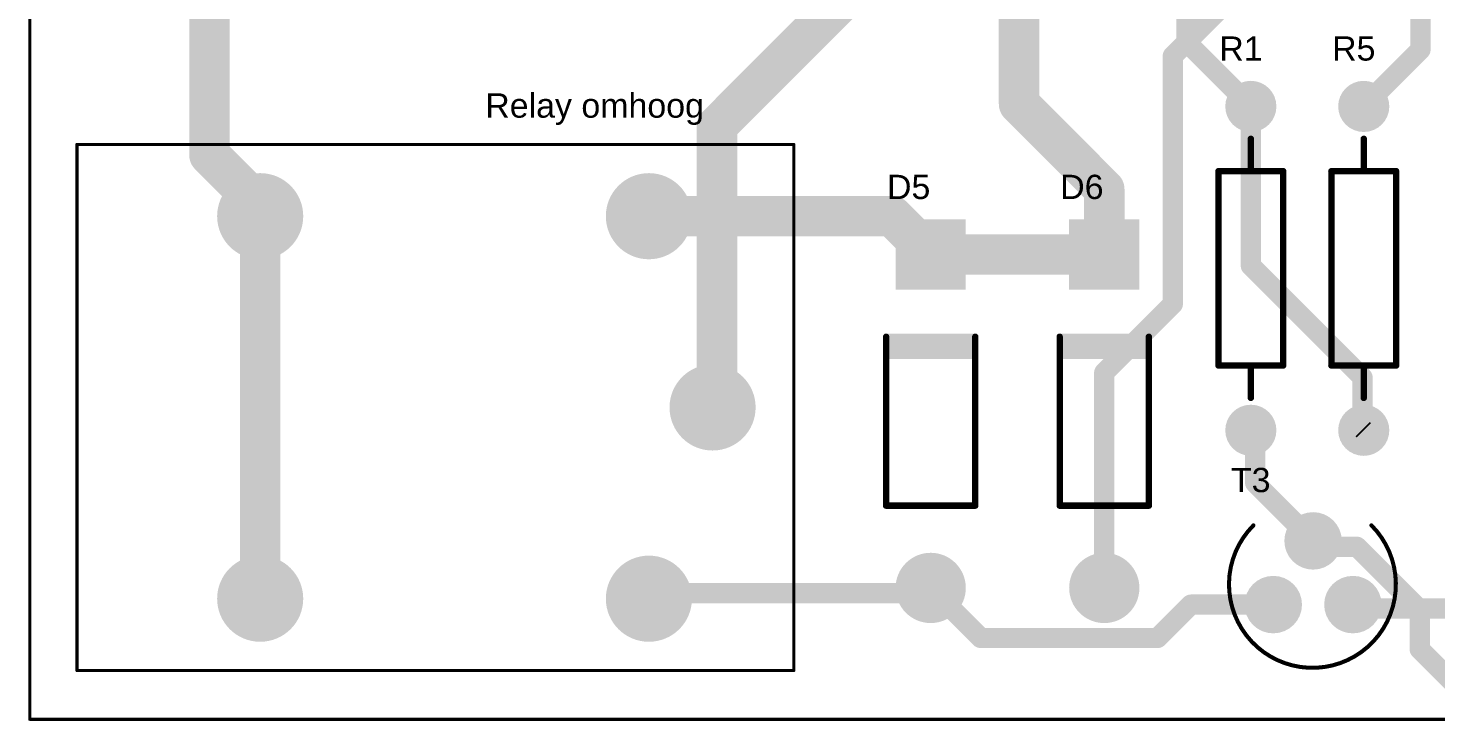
# Model space of a CAD drawing. Header units: millimetres. Extents: x 1.01 to 4.67, y 1.28 to 5.
# Drawn here: x 1.013 to 2.752, y 1.278 to 2.133 of the extents above; entities that cross this region are included whole.
import ezdxf

# ---------------------------------------------------------------- set-up
doc = ezdxf.new("R2010")
doc.units = ezdxf.units.MM
doc.header["$MEASUREMENT"] = 0
for name, color, linetype in [('BottomLayer', 5, 'Continuous'), ('BottomSolder', 6, 'Continuous'), ('Mechanical1', 6, 'Continuous'), ('MultiLayer', 9, 'Continuous'), ('PadHoleLayer', 156, 'Continuous'), ('TopLayer', 1, 'Continuous'), ('TopOverlay', 2, 'Continuous'), ('TopSolder', 216, 'Continuous')]:
    doc.layers.add(name, color=color, linetype=linetype)
doc.styles.add('Arial', font='arial.ttf', dxfattribs={"height": 0.2})

# ---------------------------------------------------------------- blocks, each defined once
blk = doc.blocks.new('NPN_13')
at = {"layer": 'BottomLayer'}
h = blk.add_hatch(color=5, dxfattribs=at)
edge = h.paths.add_edge_path()
edge.add_arc((0, 0), 0.0315, 0, 360)
h = blk.add_hatch(color=5, dxfattribs=at)
edge = h.paths.add_edge_path()
edge.add_arc((0.0984, 0), 0.0315, 0, 360)
h = blk.add_hatch(color=5, dxfattribs=at)
edge = h.paths.add_edge_path()
edge.add_arc((0.0492, -0.0787), 0.0315, 0, 360)
at = {"layer": 'BottomSolder'}
h = blk.add_hatch(color=6, dxfattribs=at)
edge = h.paths.add_edge_path()
edge.add_arc((0, 0), 0.0355, 0, 360)
h = blk.add_hatch(color=6, dxfattribs=at)
edge = h.paths.add_edge_path()
edge.add_arc((0.0984, 0), 0.0355, 0, 360)
h = blk.add_hatch(color=6, dxfattribs=at)
edge = h.paths.add_edge_path()
edge.add_arc((0.0492, -0.0787), 0.0355, 0, 360)
at = {"layer": 'MultiLayer'}
h = blk.add_hatch(color=9, dxfattribs=at)
edge = h.paths.add_edge_path()
edge.add_arc((0, 0), 0.0315, 0, 360)
h = blk.add_hatch(color=9, dxfattribs=at)
edge = h.paths.add_edge_path()
edge.add_arc((0.0984, 0), 0.0315, 0, 360)
h = blk.add_hatch(color=9, dxfattribs=at)
edge = h.paths.add_edge_path()
edge.add_arc((0.0492, -0.0787), 0.0315, 0, 360)
at = {"layer": 'PadHoleLayer'}
h = blk.add_hatch(color=156, dxfattribs=at)
edge = h.paths.add_edge_path()
edge.add_arc((0, 0), 0.0157, 0, 360)
h = blk.add_hatch(color=156, dxfattribs=at)
edge = h.paths.add_edge_path()
edge.add_arc((0.0984, 0), 0.0157, 0, 360)
h = blk.add_hatch(color=156, dxfattribs=at)
edge = h.paths.add_edge_path()
edge.add_arc((0.0492, -0.0787), 0.0157, 0, 360)
at = {"layer": 'TopLayer'}
h = blk.add_hatch(color=1, dxfattribs=at)
edge = h.paths.add_edge_path()
edge.add_arc((0, 0), 0.0315, 0, 360)
h = blk.add_hatch(color=1, dxfattribs=at)
edge = h.paths.add_edge_path()
edge.add_arc((0.0984, 0), 0.0315, 0, 360)
h = blk.add_hatch(color=1, dxfattribs=at)
edge = h.paths.add_edge_path()
edge.add_arc((0.0492, -0.0787), 0.0315, 0, 360)
at = {"layer": 'TopSolder'}
h = blk.add_hatch(color=216, dxfattribs=at)
edge = h.paths.add_edge_path()
edge.add_arc((0, 0), 0.0355, 0, 360)
h = blk.add_hatch(color=216, dxfattribs=at)
edge = h.paths.add_edge_path()
edge.add_arc((0.0984, 0), 0.0355, 0, 360)
h = blk.add_hatch(color=216, dxfattribs=at)
edge = h.paths.add_edge_path()
edge.add_arc((0.0492, -0.0787), 0.0355, 0, 360)
at = {"layer": 'TopOverlay', "const_width": 0.005}
blk.add_lwpolyline([(-0.0229, -0.0979, -2.414214), (0.1229, -0.0979)], format="xyb", dxfattribs=at)
at = {"layer": 'TopOverlay', "const_width": 0.0025}
for points in [[(-0.0241, -0.0979, 1), (-0.0216, -0.0979, 1)], [(0.1216, -0.0979, 1), (0.1241, -0.0979, 1)]]:
    blk.add_lwpolyline(points, format="xyb", close=True, dxfattribs=at)
blk = doc.blocks.new('PRINT_RELAY_18')
at = {"layer": 'BottomLayer'}
h = blk.add_hatch(color=5, dxfattribs=at)
edge = h.paths.add_edge_path()
edge.add_arc((0, 0.4724), 0.0492, 0, 360)
h = blk.add_hatch(color=5, dxfattribs=at)
edge = h.paths.add_edge_path()
edge.add_arc((0.4803, 0.4724), 0.0492, 0, 360)
h = blk.add_hatch(color=5, dxfattribs=at)
edge = h.paths.add_edge_path()
edge.add_arc((-0.0787, 0.2362), 0.0492, 0, 360)
h = blk.add_hatch(color=5, dxfattribs=at)
edge = h.paths.add_edge_path()
edge.add_arc((0, 0), 0.0492, 0, 360)
h = blk.add_hatch(color=5, dxfattribs=at)
edge = h.paths.add_edge_path()
edge.add_arc((0.4803, 0), 0.0492, 0, 360)
at = {"layer": 'BottomSolder'}
h = blk.add_hatch(color=6, dxfattribs=at)
edge = h.paths.add_edge_path()
edge.add_arc((0, 0.4724), 0.0532, 0, 360)
h = blk.add_hatch(color=6, dxfattribs=at)
edge = h.paths.add_edge_path()
edge.add_arc((0.4803, 0.4724), 0.0532, 0, 360)
h = blk.add_hatch(color=6, dxfattribs=at)
edge = h.paths.add_edge_path()
edge.add_arc((-0.0787, 0.2362), 0.0532, 0, 360)
h = blk.add_hatch(color=6, dxfattribs=at)
edge = h.paths.add_edge_path()
edge.add_arc((0, 0), 0.0532, 0, 360)
h = blk.add_hatch(color=6, dxfattribs=at)
edge = h.paths.add_edge_path()
edge.add_arc((0.4803, 0), 0.0532, 0, 360)
at = {"layer": 'MultiLayer'}
h = blk.add_hatch(color=9, dxfattribs=at)
edge = h.paths.add_edge_path()
edge.add_arc((0, 0.4724), 0.0492, 0, 360)
h = blk.add_hatch(color=9, dxfattribs=at)
edge = h.paths.add_edge_path()
edge.add_arc((0.4803, 0.4724), 0.0492, 0, 360)
h = blk.add_hatch(color=9, dxfattribs=at)
edge = h.paths.add_edge_path()
edge.add_arc((-0.0787, 0.2362), 0.0492, 0, 360)
h = blk.add_hatch(color=9, dxfattribs=at)
edge = h.paths.add_edge_path()
edge.add_arc((0, 0), 0.0492, 0, 360)
h = blk.add_hatch(color=9, dxfattribs=at)
edge = h.paths.add_edge_path()
edge.add_arc((0.4803, 0), 0.0492, 0, 360)
at = {"layer": 'PadHoleLayer'}
h = blk.add_hatch(color=156, dxfattribs=at)
edge = h.paths.add_edge_path()
edge.add_arc((0, 0.4724), 0.0295, 0, 360)
h = blk.add_hatch(color=156, dxfattribs=at)
edge = h.paths.add_edge_path()
edge.add_arc((0.4803, 0.4724), 0.0295, 0, 360)
h = blk.add_hatch(color=156, dxfattribs=at)
edge = h.paths.add_edge_path()
edge.add_arc((-0.0787, 0.2362), 0.0295, 0, 360)
h = blk.add_hatch(color=156, dxfattribs=at)
edge = h.paths.add_edge_path()
edge.add_arc((0, 0), 0.0295, 0, 360)
h = blk.add_hatch(color=156, dxfattribs=at)
edge = h.paths.add_edge_path()
edge.add_arc((0.4803, 0), 0.0295, 0, 360)
at = {"layer": 'TopLayer'}
h = blk.add_hatch(color=1, dxfattribs=at)
edge = h.paths.add_edge_path()
edge.add_arc((0, 0.4724), 0.0492, 0, 360)
h = blk.add_hatch(color=1, dxfattribs=at)
edge = h.paths.add_edge_path()
edge.add_arc((0.4803, 0.4724), 0.0492, 0, 360)
h = blk.add_hatch(color=1, dxfattribs=at)
edge = h.paths.add_edge_path()
edge.add_arc((-0.0787, 0.2362), 0.0492, 0, 360)
h = blk.add_hatch(color=1, dxfattribs=at)
edge = h.paths.add_edge_path()
edge.add_arc((0, 0), 0.0492, 0, 360)
h = blk.add_hatch(color=1, dxfattribs=at)
edge = h.paths.add_edge_path()
edge.add_arc((0.4803, 0), 0.0492, 0, 360)
at = {"layer": 'TopSolder'}
h = blk.add_hatch(color=216, dxfattribs=at)
edge = h.paths.add_edge_path()
edge.add_arc((0, 0.4724), 0.0532, 0, 360)
h = blk.add_hatch(color=216, dxfattribs=at)
edge = h.paths.add_edge_path()
edge.add_arc((0.4803, 0.4724), 0.0532, 0, 360)
h = blk.add_hatch(color=216, dxfattribs=at)
edge = h.paths.add_edge_path()
edge.add_arc((-0.0787, 0.2362), 0.0532, 0, 360)
h = blk.add_hatch(color=216, dxfattribs=at)
edge = h.paths.add_edge_path()
edge.add_arc((0, 0), 0.0532, 0, 360)
h = blk.add_hatch(color=216, dxfattribs=at)
edge = h.paths.add_edge_path()
edge.add_arc((0.4803, 0), 0.0532, 0, 360)
at = {"layer": 'TopOverlay', "const_width": 0.00394}
for points in [[(-0.1791, 0.561), (-0.1791, -0.0886)], [(0.7067, 0.561), (-0.1791, 0.561)], [(0.7067, 0.561), (0.7067, -0.0886)], [(0.7067, -0.0886), (-0.1791, -0.0886)]]:
    blk.add_lwpolyline(points, dxfattribs=at)
at = {"layer": 'TopOverlay', "const_width": 0.00197}
for points in [[(-0.1801, 0.561, 1), (-0.1781, 0.561, 1)], [(-0.1801, 0.561, 1), (-0.1781, 0.561, 1)], [(0.7057, 0.561, 1), (0.7077, 0.561, 1)], [(0.7057, 0.561, 1), (0.7077, 0.561, 1)], [(-0.1801, -0.0886, 1), (-0.1781, -0.0886, 1)], [(-0.1801, -0.0886, 1), (-0.1781, -0.0886, 1)], [(0.7057, -0.0886, 1), (0.7077, -0.0886, 1)], [(0.7057, -0.0886, 1), (0.7077, -0.0886, 1)]]:
    blk.add_lwpolyline(points, format="xyb", close=True, dxfattribs=at)
blk = doc.blocks.new('AXIAL_0_4_22')
at = {"layer": 'BottomLayer'}
h = blk.add_hatch(color=5, dxfattribs=at)
edge = h.paths.add_edge_path()
edge.add_arc((-0.2, 0), 0.0276, 0, 360)
h = blk.add_hatch(color=5, dxfattribs=at)
edge = h.paths.add_edge_path()
edge.add_arc((0.2, 0), 0.0276, 0, 360)
at = {"layer": 'BottomSolder'}
h = blk.add_hatch(color=6, dxfattribs=at)
edge = h.paths.add_edge_path()
edge.add_arc((-0.2, 0), 0.0316, 0, 360)
h = blk.add_hatch(color=6, dxfattribs=at)
edge = h.paths.add_edge_path()
edge.add_arc((0.2, 0), 0.0316, 0, 360)
at = {"layer": 'MultiLayer'}
h = blk.add_hatch(color=9, dxfattribs=at)
edge = h.paths.add_edge_path()
edge.add_arc((-0.2, 0), 0.0276, 0, 360)
h = blk.add_hatch(color=9, dxfattribs=at)
edge = h.paths.add_edge_path()
edge.add_arc((0.2, 0), 0.0276, 0, 360)
at = {"layer": 'PadHoleLayer'}
h = blk.add_hatch(color=156, dxfattribs=at)
edge = h.paths.add_edge_path()
edge.add_arc((-0.2, 0), 0.0167, 0, 360)
h = blk.add_hatch(color=156, dxfattribs=at)
edge = h.paths.add_edge_path()
edge.add_arc((0.2, 0), 0.0167, 0, 360)
at = {"layer": 'TopLayer'}
h = blk.add_hatch(color=1, dxfattribs=at)
edge = h.paths.add_edge_path()
edge.add_arc((-0.2, 0), 0.0276, 0, 360)
h = blk.add_hatch(color=1, dxfattribs=at)
edge = h.paths.add_edge_path()
edge.add_arc((0.2, 0), 0.0276, 0, 360)
at = {"layer": 'TopSolder'}
h = blk.add_hatch(color=216, dxfattribs=at)
edge = h.paths.add_edge_path()
edge.add_arc((-0.2, 0), 0.0316, 0, 360)
h = blk.add_hatch(color=216, dxfattribs=at)
edge = h.paths.add_edge_path()
edge.add_arc((0.2, 0), 0.0316, 0, 360)
at = {"layer": 'TopOverlay', "const_width": 0.00787}
for points in [[(-0.12, -0.04), (-0.12, 0.04)], [(0.12, 0.04), (-0.12, 0.04)], [(0.12, -0.04), (0.12, 0.04)], [(-0.12, 0), (-0.16, 0)], [(0.16, 0), (0.12, 0)], [(0.12, -0.04), (-0.12, -0.04)]]:
    blk.add_lwpolyline(points, dxfattribs=at)
at = {"layer": 'TopOverlay', "const_width": 0.00394}
for points in [[(-0.122, 0.04, 1), (-0.118, 0.04, 1)], [(-0.122, 0.04, 1), (-0.118, 0.04, 1)], [(0.118, 0.04, 1), (0.122, 0.04, 1)], [(0.118, 0.04, 1), (0.122, 0.04, 1)], [(-0.162, 0, 1), (-0.158, 0, 1)], [(-0.122, 0, 1), (-0.118, 0, 1)], [(0.118, 0, 1), (0.122, 0, 1)], [(0.158, 0, 1), (0.162, 0, 1)], [(-0.122, -0.04, 1), (-0.118, -0.04, 1)], [(-0.122, -0.04, 1), (-0.118, -0.04, 1)], [(0.118, -0.04, 1), (0.122, -0.04, 1)], [(0.118, -0.04, 1), (0.122, -0.04, 1)]]:
    blk.add_lwpolyline(points, format="xyb", close=True, dxfattribs=at)
blk = doc.blocks.new('AXIAL_0_4_26')
at = {"layer": 'BottomLayer'}
h = blk.add_hatch(color=5, dxfattribs=at)
edge = h.paths.add_edge_path()
edge.add_arc((-0.2, 0), 0.0276, 0, 360)
h = blk.add_hatch(color=5, dxfattribs=at)
edge = h.paths.add_edge_path()
edge.add_arc((0.2, 0), 0.0276, 0, 360)
at = {"layer": 'BottomSolder'}
h = blk.add_hatch(color=6, dxfattribs=at)
edge = h.paths.add_edge_path()
edge.add_arc((-0.2, 0), 0.0316, 0, 360)
h = blk.add_hatch(color=6, dxfattribs=at)
edge = h.paths.add_edge_path()
edge.add_arc((0.2, 0), 0.0316, 0, 360)
at = {"layer": 'MultiLayer'}
h = blk.add_hatch(color=9, dxfattribs=at)
edge = h.paths.add_edge_path()
edge.add_arc((-0.2, 0), 0.0276, 0, 360)
h = blk.add_hatch(color=9, dxfattribs=at)
edge = h.paths.add_edge_path()
edge.add_arc((0.2, 0), 0.0276, 0, 360)
at = {"layer": 'PadHoleLayer'}
h = blk.add_hatch(color=156, dxfattribs=at)
edge = h.paths.add_edge_path()
edge.add_arc((-0.2, 0), 0.0167, 0, 360)
h = blk.add_hatch(color=156, dxfattribs=at)
edge = h.paths.add_edge_path()
edge.add_arc((0.2, 0), 0.0167, 0, 360)
at = {"layer": 'TopLayer'}
h = blk.add_hatch(color=1, dxfattribs=at)
edge = h.paths.add_edge_path()
edge.add_arc((-0.2, 0), 0.0276, 0, 360)
h = blk.add_hatch(color=1, dxfattribs=at)
edge = h.paths.add_edge_path()
edge.add_arc((0.2, 0), 0.0276, 0, 360)
at = {"layer": 'TopSolder'}
h = blk.add_hatch(color=216, dxfattribs=at)
edge = h.paths.add_edge_path()
edge.add_arc((-0.2, 0), 0.0316, 0, 360)
h = blk.add_hatch(color=216, dxfattribs=at)
edge = h.paths.add_edge_path()
edge.add_arc((0.2, 0), 0.0316, 0, 360)
at = {"layer": 'TopOverlay', "const_width": 0.00787}
for points in [[(-0.12, 0.04), (-0.12, -0.04)], [(-0.12, 0.04), (0.12, 0.04)], [(0.12, 0.04), (0.12, -0.04)], [(-0.16, 0), (-0.12, 0)], [(0.12, 0), (0.16, 0)], [(-0.12, -0.04), (0.12, -0.04)]]:
    blk.add_lwpolyline(points, dxfattribs=at)
at = {"layer": 'TopOverlay', "const_width": 0.00394}
for points in [[(-0.122, 0.04, 1), (-0.118, 0.04, 1)], [(-0.122, 0.04, 1), (-0.118, 0.04, 1)], [(0.118, 0.04, 1), (0.122, 0.04, 1)], [(0.118, 0.04, 1), (0.122, 0.04, 1)], [(-0.162, 0, 1), (-0.158, 0, 1)], [(-0.122, 0, 1), (-0.118, 0, 1)], [(0.118, 0, 1), (0.122, 0, 1)], [(0.158, 0, 1), (0.162, 0, 1)], [(-0.122, -0.04, 1), (-0.118, -0.04, 1)], [(-0.122, -0.04, 1), (-0.118, -0.04, 1)], [(0.118, -0.04, 1), (0.122, -0.04, 1)], [(0.118, -0.04, 1), (0.122, -0.04, 1)]]:
    blk.add_lwpolyline(points, format="xyb", close=True, dxfattribs=at)
blk = doc.blocks.new('DO_41_31')
at = {"layer": 'BottomLayer'}
h = blk.add_hatch(color=5, dxfattribs=at)
edge = h.paths.add_edge_path()
edge.add_arc((-0.2059, 0), 0.0394, 0, 360)
blk.add_hatch(color=5, dxfattribs=at).paths.add_polyline_path([(0.1665, 0.0394), (0.2453, 0.0394), (0.2453, -0.0394), (0.1665, -0.0394)])
at = {"layer": 'BottomSolder'}
h = blk.add_hatch(color=6, dxfattribs=at)
edge = h.paths.add_edge_path()
edge.add_arc((-0.2059, 0), 0.0434, 0, 360)
blk.add_hatch(color=6, dxfattribs=at).paths.add_polyline_path([(0.1625, 0.0434), (0.2493, 0.0434), (0.2493, -0.0434), (0.1625, -0.0434)])
at = {"layer": 'MultiLayer'}
h = blk.add_hatch(color=9, dxfattribs=at)
edge = h.paths.add_edge_path()
edge.add_arc((-0.2059, 0), 0.0394, 0, 360)
blk.add_hatch(color=9, dxfattribs=at).paths.add_polyline_path([(0.1665, 0.0394), (0.2453, 0.0394), (0.2453, -0.0394), (0.1665, -0.0394)])
at = {"layer": 'PadHoleLayer'}
h = blk.add_hatch(color=156, dxfattribs=at)
edge = h.paths.add_edge_path()
edge.add_arc((-0.2059, 0), 0.0236, 0, 360)
h = blk.add_hatch(color=156, dxfattribs=at)
edge = h.paths.add_edge_path()
edge.add_arc((0.2059, 0), 0.0236, 0, 360)
at = {"layer": 'TopLayer'}
h = blk.add_hatch(color=1, dxfattribs=at)
edge = h.paths.add_edge_path()
edge.add_arc((-0.2059, 0), 0.0394, 0, 360)
blk.add_hatch(color=1, dxfattribs=at).paths.add_polyline_path([(0.1665, 0.0394), (0.2453, 0.0394), (0.2453, -0.0394), (0.1665, -0.0394)])
at = {"layer": 'TopOverlay'}
blk.add_hatch(color=2, dxfattribs=at).paths.add_polyline_path([(0.0768, -0.0551), (0.1083, -0.0551), (0.1083, 0.0551), (0.0768, 0.0551)])
at = {"layer": 'TopSolder'}
h = blk.add_hatch(color=216, dxfattribs=at)
edge = h.paths.add_edge_path()
edge.add_arc((-0.2059, 0), 0.0434, 0, 360)
blk.add_hatch(color=216, dxfattribs=at).paths.add_polyline_path([(0.1625, 0.0434), (0.2493, 0.0434), (0.2493, -0.0434), (0.1625, -0.0434)])
at = {"layer": 'TopOverlay', "const_width": 0.00787}
for points in [[(-0.1043, 0.0551), (-0.1043, -0.0551)], [(-0.1043, 0.0551), (0.1043, 0.0551)], [(-0.1043, -0.0551), (0.1043, -0.0551)]]:
    blk.add_lwpolyline(points, dxfattribs=at)
at = {"layer": 'TopOverlay', "const_width": 0.00394}
for points in [[(-0.1063, 0.0551, 1), (-0.1024, 0.0551, 1)], [(-0.1063, 0.0551, 1), (-0.1024, 0.0551, 1)], [(0.1024, 0.0551, 1), (0.1063, 0.0551, 1)], [(-0.1063, -0.0551, 1), (-0.1024, -0.0551, 1)], [(-0.1063, -0.0551, 1), (-0.1024, -0.0551, 1)], [(0.1024, -0.0551, 1), (0.1063, -0.0551, 1)]]:
    blk.add_lwpolyline(points, format="xyb", close=True, dxfattribs=at)
blk = doc.blocks.new('DO_41_32')
at = {"layer": 'BottomLayer'}
h = blk.add_hatch(color=5, dxfattribs=at)
edge = h.paths.add_edge_path()
edge.add_arc((-0.2059, 0), 0.0394, 0, 360)
blk.add_hatch(color=5, dxfattribs=at).paths.add_polyline_path([(0.1665, 0.0394), (0.2453, 0.0394), (0.2453, -0.0394), (0.1665, -0.0394)])
at = {"layer": 'BottomSolder'}
h = blk.add_hatch(color=6, dxfattribs=at)
edge = h.paths.add_edge_path()
edge.add_arc((-0.2059, 0), 0.0434, 0, 360)
blk.add_hatch(color=6, dxfattribs=at).paths.add_polyline_path([(0.1625, 0.0434), (0.2493, 0.0434), (0.2493, -0.0434), (0.1625, -0.0434)])
at = {"layer": 'MultiLayer'}
h = blk.add_hatch(color=9, dxfattribs=at)
edge = h.paths.add_edge_path()
edge.add_arc((-0.2059, 0), 0.0394, 0, 360)
blk.add_hatch(color=9, dxfattribs=at).paths.add_polyline_path([(0.1665, 0.0394), (0.2453, 0.0394), (0.2453, -0.0394), (0.1665, -0.0394)])
at = {"layer": 'PadHoleLayer'}
h = blk.add_hatch(color=156, dxfattribs=at)
edge = h.paths.add_edge_path()
edge.add_arc((-0.2059, 0), 0.0236, 0, 360)
h = blk.add_hatch(color=156, dxfattribs=at)
edge = h.paths.add_edge_path()
edge.add_arc((0.2059, 0), 0.0236, 0, 360)
at = {"layer": 'TopLayer'}
h = blk.add_hatch(color=1, dxfattribs=at)
edge = h.paths.add_edge_path()
edge.add_arc((-0.2059, 0), 0.0394, 0, 360)
blk.add_hatch(color=1, dxfattribs=at).paths.add_polyline_path([(0.1665, 0.0394), (0.2453, 0.0394), (0.2453, -0.0394), (0.1665, -0.0394)])
at = {"layer": 'TopOverlay'}
blk.add_hatch(color=2, dxfattribs=at).paths.add_polyline_path([(0.0768, -0.0551), (0.1083, -0.0551), (0.1083, 0.0551), (0.0768, 0.0551)])
at = {"layer": 'TopSolder'}
h = blk.add_hatch(color=216, dxfattribs=at)
edge = h.paths.add_edge_path()
edge.add_arc((-0.2059, 0), 0.0434, 0, 360)
blk.add_hatch(color=216, dxfattribs=at).paths.add_polyline_path([(0.1625, 0.0434), (0.2493, 0.0434), (0.2493, -0.0434), (0.1625, -0.0434)])
at = {"layer": 'TopOverlay', "const_width": 0.00787}
for points in [[(-0.1043, 0.0551), (-0.1043, -0.0551)], [(-0.1043, 0.0551), (0.1043, 0.0551)], [(-0.1043, -0.0551), (0.1043, -0.0551)]]:
    blk.add_lwpolyline(points, dxfattribs=at)
at = {"layer": 'TopOverlay', "const_width": 0.00394}
for points in [[(-0.1063, 0.0551, 1), (-0.1024, 0.0551, 1)], [(-0.1063, 0.0551, 1), (-0.1024, 0.0551, 1)], [(0.1024, 0.0551, 1), (0.1063, 0.0551, 1)], [(-0.1063, -0.0551, 1), (-0.1024, -0.0551, 1)], [(-0.1063, -0.0551, 1), (-0.1024, -0.0551, 1)], [(0.1024, -0.0551, 1), (0.1063, -0.0551, 1)]]:
    blk.add_lwpolyline(points, format="xyb", close=True, dxfattribs=at)

msp = doc.modelspace()

# ---------------------------------------------------------------- linework, layer by layer
at = {"layer": 'BottomLayer'}
for points, const_width in [([(1.864, 2.0123), (2.3159, 2.4642)], 0.05), ([(1.2368, 1.9765), (1.2368, 2.2938)], 0.05), ([(2.4272, 2.0987), (2.5513, 2.2229)], 0.025), ([(2.4272, 1.7923), (2.4272, 2.0987)], 0.025), ([(1.864, 1.6701), (1.864, 2.0123)], 0.05), ([(1.2368, 1.9765), (1.2995, 1.9139)], 0.05), ([(1.2995, 1.9008), (1.2995, 1.9139)], 0.05), ([(1.2995, 1.4284), (1.2995, 1.9008)], 0.05), ([(2.3425, 1.7076), (2.4272, 1.7923)], 0.025), ([(2.3425, 1.4417), (2.3425, 1.7076)], 0.025), ([(1.8585, 1.6646), (1.864, 1.6701)], 0.05), ([(2.6005, 1.4998), (2.6078, 1.4925)], 0.025), ([(2.6078, 1.4925), (2.6546, 1.4925)], 0.025), ([(2.6546, 1.4925), (2.7323, 1.4149)], 0.025), ([(2.7323, 1.366), (2.7323, 1.4149)], 0.025), ([(2.7323, 1.366), (2.7784, 1.3199)], 0.025)]:
    msp.add_lwpolyline(points, dxfattribs=dict(at, const_width=const_width))
for points, const_width in [([(2.4209, 2.0987, 1), (2.4334, 2.0987, 1)], 0.0125), ([(2.4209, 2.0987, 1), (2.4334, 2.0987, 1)], 0.0125), ([(1.8515, 2.0123, 1), (1.8765, 2.0123, 1)], 0.025), ([(1.8515, 2.0123, 1), (1.8765, 2.0123, 1)], 0.025), ([(1.2243, 1.9765, 1), (1.2493, 1.9765, 1)], 0.025), ([(1.2243, 1.9765, 1), (1.2493, 1.9765, 1)], 0.025), ([(1.287, 1.9139, 1), (1.312, 1.9139, 1)], 0.025), ([(1.287, 1.9139, 1), (1.312, 1.9139, 1)], 0.025), ([(1.287, 1.9008, 1), (1.312, 1.9008, 1)], 0.025), ([(1.287, 1.9008, 1), (1.312, 1.9008, 1)], 0.025), ([(2.4209, 1.7923, 1), (2.4334, 1.7923, 1)], 0.0125), ([(2.4209, 1.7923, 1), (2.4334, 1.7923, 1)], 0.0125), ([(2.3362, 1.7076, 1), (2.3487, 1.7076, 1)], 0.0125), ([(2.3362, 1.7076, 1), (2.3487, 1.7076, 1)], 0.0125), ([(1.846, 1.6646, 1), (1.871, 1.6646, 1)], 0.025), ([(1.8515, 1.6701, 1), (1.8765, 1.6701, 1)], 0.025), ([(1.8515, 1.6701, 1), (1.8765, 1.6701, 1)], 0.025), ([(2.5943, 1.4998, 1), (2.6068, 1.4998, 1)], 0.0125), ([(2.6015, 1.4925, 1), (2.614, 1.4925, 1)], 0.0125), ([(2.6015, 1.4925, 1), (2.614, 1.4925, 1)], 0.0125), ([(2.6484, 1.4925, 1), (2.6609, 1.4925, 1)], 0.0125), ([(2.6484, 1.4925, 1), (2.6609, 1.4925, 1)], 0.0125), ([(1.287, 1.4284, 1), (1.312, 1.4284, 1)], 0.025), ([(2.3362, 1.4417, 1), (2.3487, 1.4417, 1)], 0.0125), ([(2.726, 1.4149, 1), (2.7385, 1.4149, 1)], 0.0125), ([(2.726, 1.4149, 1), (2.7385, 1.4149, 1)], 0.0125), ([(2.726, 1.366, 1), (2.7385, 1.366, 1)], 0.0125), ([(2.726, 1.366, 1), (2.7385, 1.366, 1)], 0.0125)]:
    msp.add_lwpolyline(points, format="xyb", close=True, dxfattribs=dict(at, const_width=const_width))
at = {"layer": 'Mechanical1', "const_width": 0.00394}
for points in [[(1.0148, 1.2795), (1.0148, 5.003)], [(1.0148, 1.2795), (4.6673, 1.2795)]]:
    msp.add_lwpolyline(points, dxfattribs=at)
at = {"layer": 'Mechanical1', "const_width": 0.00197}
msp.add_lwpolyline([(1.0138, 1.2795, 1), (1.0157, 1.2795, 1)], format="xyb", close=True, dxfattribs=at)
msp.add_lwpolyline([(1.0138, 1.2795, 1), (1.0157, 1.2795, 1)], format="xyb", close=True, dxfattribs=at)
at = {"layer": 'TopLayer'}
for points, const_width in [([(2.4439, 2.1162), (2.4439, 2.2874)], 0.025), ([(2.2372, 2.0394), (2.2372, 2.2279)], 0.05), ([(2.7333, 2.1066), (2.7333, 2.2157)], 0.025), ([(2.4439, 2.1162), (2.5236, 2.0364)], 0.025), ([(2.6631, 2.0364), (2.7333, 2.1066)], 0.025), ([(2.2372, 2.0394), (2.3425, 1.9341)], 0.05), ([(2.5236, 1.8396), (2.5236, 2.0364)], 0.025), ([(2.3425, 1.8535), (2.3425, 1.9341)], 0.05), ([(1.7798, 1.9008), (2.0807, 1.9008)], 0.05), ([(2.0807, 1.9008), (2.128, 1.8535)], 0.05), ([(2.128, 1.8535), (2.3425, 1.8535)], 0.05), ([(2.5236, 1.8396), (2.6617, 1.7015)], 0.025), ([(2.6617, 1.6378), (2.6617, 1.7015)], 0.025), ([(2.5236, 1.6364), (2.5289, 1.6311)], 0.025), ([(2.5289, 1.5714), (2.5289, 1.6311)], 0.025), ([(2.6617, 1.6378), (2.6631, 1.6364)], 0.025), ([(2.5289, 1.5714), (2.6005, 1.4998)], 0.025), ([(1.7798, 1.4284), (1.7865, 1.4351)], 0.025), ([(1.7865, 1.4351), (2.1213, 1.4351)], 0.025), ([(2.1213, 1.4351), (2.128, 1.4417)], 0.025), ([(2.128, 1.4417), (2.1898, 1.3799)], 0.025), ([(2.4083, 1.3799), (2.4495, 1.4211)], 0.025), ([(2.4495, 1.4211), (2.5513, 1.4211)], 0.025), ([(2.6497, 1.4211), (2.6546, 1.4162)], 0.025), ([(2.6546, 1.4162), (2.8234, 1.4162)], 0.025), ([(2.1898, 1.3799), (2.4083, 1.3799)], 0.025)]:
    msp.add_lwpolyline(points, dxfattribs=dict(at, const_width=const_width))
for points, const_width in [([(2.4376, 2.1162, 1), (2.4501, 2.1162, 1)], 0.0125), ([(2.4376, 2.1162, 1), (2.4501, 2.1162, 1)], 0.0125), ([(2.727, 2.1066, 1), (2.7395, 2.1066, 1)], 0.0125), ([(2.727, 2.1066, 1), (2.7395, 2.1066, 1)], 0.0125), ([(2.2247, 2.0394, 1), (2.2497, 2.0394, 1)], 0.025), ([(2.2247, 2.0394, 1), (2.2497, 2.0394, 1)], 0.025), ([(2.5174, 2.0364, 1), (2.5299, 2.0364, 1)], 0.0125), ([(2.5174, 2.0364, 1), (2.5299, 2.0364, 1)], 0.0125), ([(2.6568, 2.0364, 1), (2.6693, 2.0364, 1)], 0.0125), ([(2.33, 1.9341, 1), (2.355, 1.9341, 1)], 0.025), ([(2.33, 1.9341, 1), (2.355, 1.9341, 1)], 0.025), ([(1.7673, 1.9008, 1), (1.7923, 1.9008, 1)], 0.025), ([(2.0682, 1.9008, 1), (2.0932, 1.9008, 1)], 0.025), ([(2.0682, 1.9008, 1), (2.0932, 1.9008, 1)], 0.025), ([(2.1155, 1.8535, 1), (2.1405, 1.8535, 1)], 0.025), ([(2.1155, 1.8535, 1), (2.1405, 1.8535, 1)], 0.025), ([(2.33, 1.8535, 1), (2.355, 1.8535, 1)], 0.025), ([(2.33, 1.8535, 1), (2.355, 1.8535, 1)], 0.025), ([(2.5174, 1.8396, 1), (2.5299, 1.8396, 1)], 0.0125), ([(2.5174, 1.8396, 1), (2.5299, 1.8396, 1)], 0.0125), ([(2.6554, 1.7015, 1), (2.6679, 1.7015, 1)], 0.0125), ([(2.6554, 1.7015, 1), (2.6679, 1.7015, 1)], 0.0125), ([(2.5174, 1.6364, 1), (2.5299, 1.6364, 1)], 0.0125), ([(2.5227, 1.6311, 1), (2.5352, 1.6311, 1)], 0.0125), ([(2.5227, 1.6311, 1), (2.5352, 1.6311, 1)], 0.0125), ([(2.6554, 1.6378, 1), (2.6679, 1.6378, 1)], 0.0125), ([(2.6554, 1.6378, 1), (2.6679, 1.6378, 1)], 0.0125), ([(2.6568, 1.6364, 1), (2.6693, 1.6364, 1)], 0.0125), ([(2.5227, 1.5714, 1), (2.5352, 1.5714, 1)], 0.0125), ([(2.5227, 1.5714, 1), (2.5352, 1.5714, 1)], 0.0125), ([(2.5943, 1.4998, 1), (2.6068, 1.4998, 1)], 0.0125), ([(1.7802, 1.4351, 1), (1.7927, 1.4351, 1)], 0.0125), ([(1.7802, 1.4351, 1), (1.7927, 1.4351, 1)], 0.0125), ([(2.115, 1.4351, 1), (2.1275, 1.4351, 1)], 0.0125), ([(2.115, 1.4351, 1), (2.1275, 1.4351, 1)], 0.0125), ([(2.1217, 1.4417, 1), (2.1342, 1.4417, 1)], 0.0125), ([(2.1217, 1.4417, 1), (2.1342, 1.4417, 1)], 0.0125), ([(1.7735, 1.4284, 1), (1.786, 1.4284, 1)], 0.0125), ([(2.4433, 1.4211, 1), (2.4558, 1.4211, 1)], 0.0125), ([(2.4433, 1.4211, 1), (2.4558, 1.4211, 1)], 0.0125), ([(2.5451, 1.4211, 1), (2.5576, 1.4211, 1)], 0.0125), ([(2.6435, 1.4211, 1), (2.656, 1.4211, 1)], 0.0125), ([(2.6483, 1.4162, 1), (2.6608, 1.4162, 1)], 0.0125), ([(2.6483, 1.4162, 1), (2.6608, 1.4162, 1)], 0.0125), ([(2.1836, 1.3799, 1), (2.1961, 1.3799, 1)], 0.0125), ([(2.1836, 1.3799, 1), (2.1961, 1.3799, 1)], 0.0125), ([(2.4021, 1.3799, 1), (2.4146, 1.3799, 1)], 0.0125), ([(2.4021, 1.3799, 1), (2.4146, 1.3799, 1)], 0.0125)]:
    msp.add_lwpolyline(points, format="xyb", close=True, dxfattribs=dict(at, const_width=const_width))

# ---------------------------------------------------------------- block references
for name, p, rotation in [('AXIAL_0_4_26', (2.5236, 1.8364), 90), ('AXIAL_0_4_22', (2.6631, 1.8364), 270), ('PRINT_RELAY_18', (1.7798, 1.9008), 180), ('DO_41_32', (2.128, 1.6476), 90), ('DO_41_31', (2.3425, 1.6476), 90), ('NPN_13', (2.6497, 1.4211), 180)]:
    msp.add_blockref(name, p, dxfattribs=dict(rotation=rotation))

# ---------------------------------------------------------------- texts
at = {"layer": 'TopOverlay', "style": 'Arial'}
for s, p in [('R1', (2.4846, 2.0928)), ('R5', (2.624, 2.093)), ('Relay omhoog', (1.5776, 2.0225)), ('D5', (2.074, 1.922)), ('D6', (2.288, 1.922)), ('T3', (2.499, 1.56))]:
    msp.add_text(s, height=0.03, dxfattribs=at).set_placement(p)

doc.saveas('drawing.dxf')
